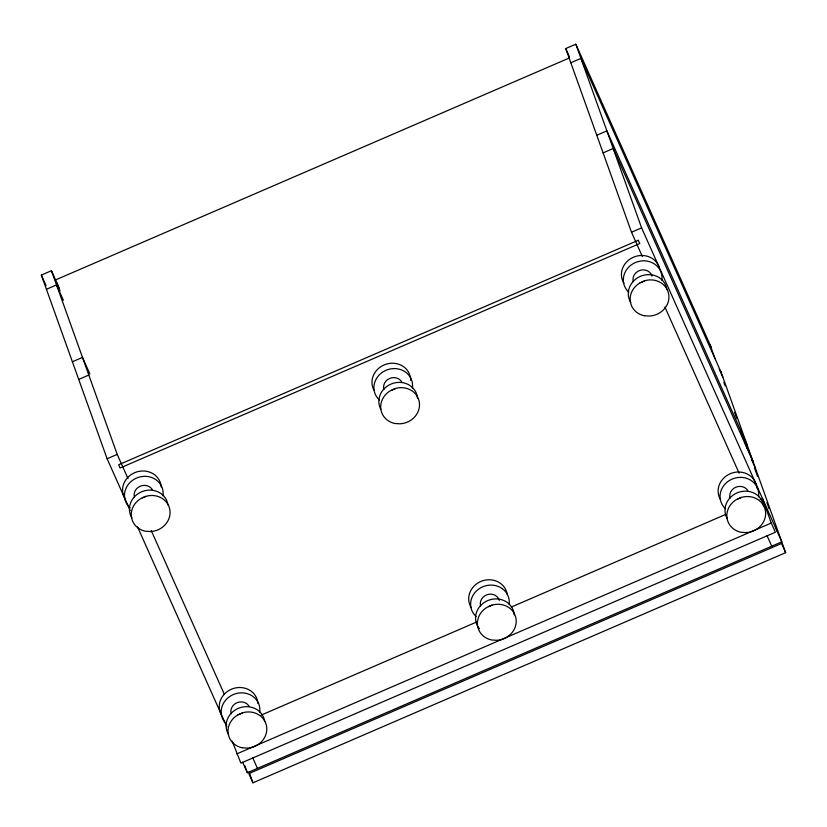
<?xml version="1.0" encoding="UTF-8"?>
<svg xmlns="http://www.w3.org/2000/svg" width="827" height="827" viewBox="0 0 827 827"><rect width="100%" height="100%" fill="white"/><g stroke="black" fill="none" stroke-linecap="round" stroke-linejoin="round"><path stroke-width="1.24" d="M142.409 497.844L145.8 496.376A19.528 17.884 -19.7 0 1 169.938 510.238A19.528 17.884 -19.7 0 1 150.514 531.534M391.833 390.096L395.234 388.628L390.54 390.654A19.466 17.822 -19.7 0 0 380.844 409.076A19.466 17.822 -19.7 0 0 394.913 423.496L399.937 423.806A19.528 17.884 -19.7 0 0 419.361 402.491A19.528 17.884 -19.7 0 0 395.203 388.545M641.266 282.348L644.657 280.88L639.964 282.906M239.117 714.383L242.507 712.915L237.825 714.942M488.55 606.625L491.941 605.168A19.528 17.884 -19.7 0 1 516.079 619.03A19.528 17.884 -19.7 0 1 496.655 640.315L491.641 639.974A19.466 17.822 -19.7 0 1 477.551 625.605A19.466 17.822 -19.7 0 1 487.258 607.204L491.941 605.168M737.973 498.877L741.364 497.409A19.528 17.884 -19.7 0 1 765.502 511.272A19.528 17.884 -19.7 0 1 746.078 532.567M130.221 510.507L107.117 458.758L41.35 275.081L51.45 270.718L59.337 288.396M642.331 256.463L631.508 232.232L565.74 48.555L575.84 44.193L711.23 347.34M55.254 280.053L568.976 58.138M46.436 289.285L56.536 284.922L63.369 300.242M570.826 62.759L580.926 58.397L721.154 372.367M72.394 361.781L82.483 357.419L89.854 373.907M596.784 135.246L606.884 130.883L747.112 444.864M78.71 379.417L88.799 375.055M603.1 152.881L613.2 148.519L753.428 462.489M107.117 458.758L117.217 454.395L51.45 270.718M631.508 232.232L641.607 227.87L575.84 44.193M145.8 496.376L141.107 498.402A19.466 17.822 -19.7 0 0 131.421 516.823A19.466 17.822 -19.7 0 0 145.48 531.244L150.514 531.554M741.364 497.409L736.681 499.446A19.466 17.822 -19.7 0 0 726.985 517.857A19.466 17.822 -19.7 0 0 741.054 532.278L746.078 532.598M261.187 715.097L476.879 621.914M511.251 607.07L725.755 514.404M760.127 499.56L762.494 498.536L771.26 523.026L775.375 532.226L240.884 763.125L232.18 741.085M236.77 753.914L771.26 523.026M242.621 762.153L247.345 772.738L781.835 541.84L641.607 227.87M785.65 552.684L781.536 543.484L248.834 773.607L252.938 782.807L785.65 552.684L720.72 371.147M644.357 315.687L649.371 316.059A19.528 17.884 -19.7 0 0 668.795 294.743A19.528 17.884 -19.7 0 0 644.636 280.787M242.208 747.722L247.221 748.094A19.528 17.884 -19.7 0 0 266.645 726.778A19.528 17.884 -19.7 0 0 242.487 712.822M719.18 369.038L722.777 377.091M752.901 461.218L746.636 446.001M751.423 459.357L755.527 468.558M565.74 48.555L569.431 56.805M664.949 307.106L739.121 473.178M767.011 535.607L771.746 546.202M58.5 287.331L60.04 290.784M41.35 275.081L46.085 285.687M117.217 454.395L128.04 478.647M151.217 530.541L224.437 694.473M252.721 757.79L257.445 768.376M137.582 526.964L226.867 726.871M723.832 382.312L725.124 385.909M734.593 412.353L736.743 418.359M754.431 467.772L757.439 476.187M766.908 502.62L769.058 508.636M775.943 527.864L777.235 531.472M710.021 344.632L715.107 358.835M741.064 431.332L747.381 448.958M249.072 771.994L252.938 782.807M244.761 765.523L247.345 772.738M57.011 283.175L58.128 286.297M383.883 389.424A9.769 8.942 -19.7 0 1 389.589 378.477A9.769 8.942 -19.7 0 1 401.653 381.743M379.448 400.02A19.528 17.884 -19.7 0 1 387.129 369.845A19.528 17.884 -19.7 0 1 412.415 388.059M373.918 390.096A19.528 17.884 -19.7 0 1 387.026 363.932A19.528 17.884 -19.7 0 1 410.678 380.368M380.782 409.241A19.528 17.884 -19.7 0 1 393.28 383.252A19.528 17.884 -19.7 0 1 417.49 398.345M480.59 605.953A9.769 8.942 -19.7 0 1 487.496 594.572A9.769 8.942 -19.7 0 1 499.312 600.402M476.156 616.56A19.528 17.884 -19.7 0 1 483.836 586.374A19.528 17.884 -19.7 0 1 509.122 604.599M471.214 607.628A19.528 17.884 -19.7 0 1 481.924 581.03A19.528 17.884 -19.7 0 1 507.23 594.561M477.489 625.77A19.528 17.884 -19.7 0 1 489.987 599.782A19.528 17.884 -19.7 0 1 514.208 614.874M479.453 628.665A19.528 17.884 -19.7 0 1 478.068 626.773M633.306 281.676A9.769 8.942 -19.7 0 1 640.212 270.295A9.769 8.942 -19.7 0 1 652.027 276.115M628.882 292.272A19.528 17.884 -19.7 0 1 636.552 262.087A19.528 17.884 -19.7 0 1 661.838 280.312M623.93 283.351A19.528 17.884 -19.7 0 1 633.461 257.218A19.528 17.884 -19.7 0 1 659.47 268M630.794 302.496A19.528 17.884 -19.7 0 1 641.494 275.898A19.528 17.884 -19.7 0 1 666.81 289.429M644.336 315.749A19.466 17.822 -19.7 0 1 630.277 301.317A19.466 17.822 -19.7 0 1 639.974 282.927M134.45 497.172A9.769 8.942 -19.7 0 1 140.166 486.224A9.769 8.942 -19.7 0 1 152.22 489.491M130.025 507.768A19.528 17.884 -19.7 0 1 137.695 477.592A19.528 17.884 -19.7 0 1 162.981 495.807M125.073 498.846A19.528 17.884 -19.7 0 1 136.393 472.041A19.528 17.884 -19.7 0 1 161.213 486.948M131.938 517.991A19.528 17.884 -19.7 0 1 142.637 491.393A19.528 17.884 -19.7 0 1 167.943 504.925M231.167 713.701A9.769 8.942 -19.7 0 1 236.873 702.764A9.769 8.942 -19.7 0 1 248.937 706.031M226.732 724.307A19.528 17.884 -19.7 0 1 234.413 694.122A19.528 17.884 -19.7 0 1 259.699 712.347M221.202 714.373A19.528 17.884 -19.7 0 1 233.7 688.384A19.528 17.884 -19.7 0 1 257.921 703.477M228.645 734.531A19.528 17.884 -19.7 0 1 239.354 707.933A19.528 17.884 -19.7 0 1 264.661 721.454M242.197 747.773A19.466 17.822 -19.7 0 1 228.128 733.353A19.466 17.822 -19.7 0 1 237.835 714.962M730.024 498.205A9.769 8.942 -19.7 0 1 735.73 487.258A9.769 8.942 -19.7 0 1 747.794 490.525M725.589 508.801A19.528 17.884 -19.7 0 1 733.27 478.626A19.528 17.884 -19.7 0 1 758.555 496.851M756.457 485.656A19.528 17.884 -19.7 0 1 756.777 487.982M720.648 499.88A19.528 17.884 -19.7 0 1 730.169 473.747A19.528 17.884 -19.7 0 1 756.178 484.529M727.502 519.025A19.528 17.884 -19.7 0 1 738.211 492.427A19.528 17.884 -19.7 0 1 763.517 505.959M638.289 240.275L118.654 464.753L120.101 468.01L639.747 243.531L638.289 240.275"/></g></svg>
